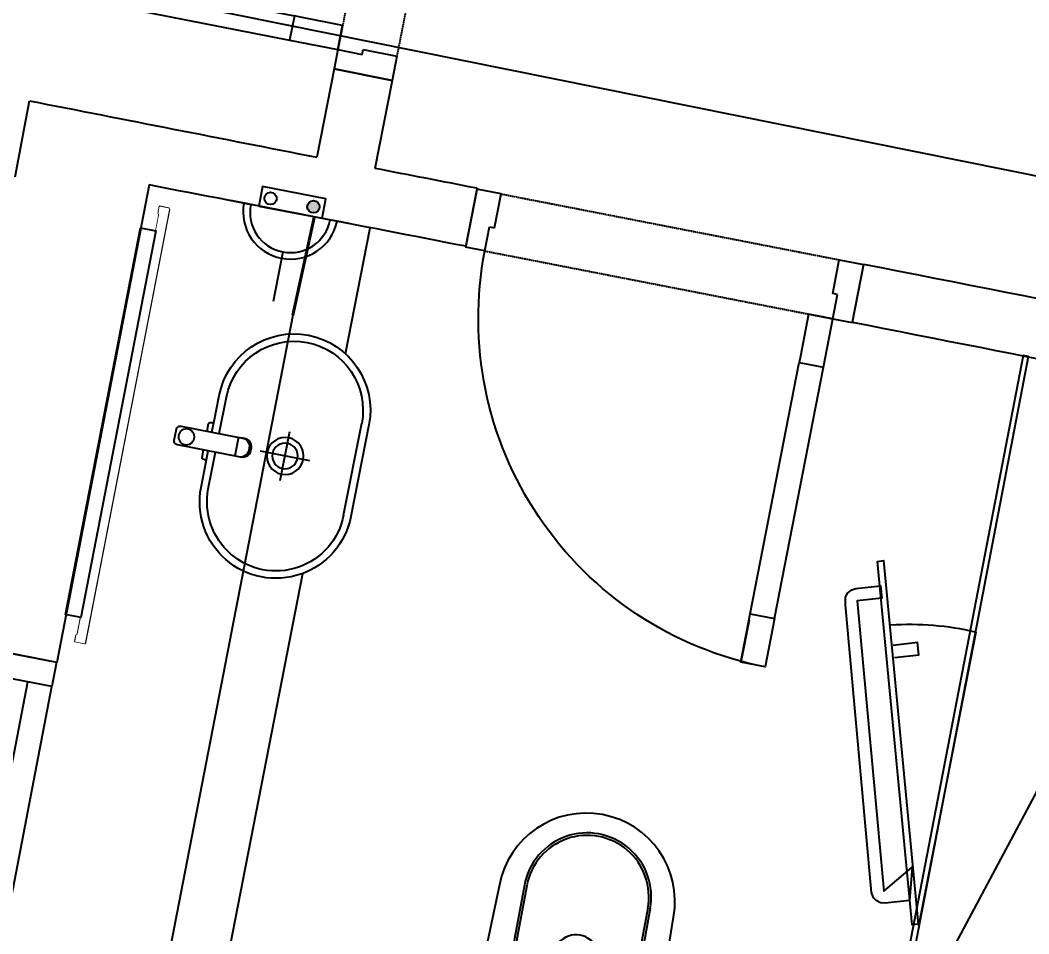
# Model space of a CAD drawing. Extents: x -678889171 to 586587, y -792238163 to 335485.
# Drawn here: x 58626 to 60675, y 39493 to 41348 of the extents above; entities that cross this region are included whole.
import ezdxf

# ---------------------------------------------------------------- set-up
doc = ezdxf.new("R2010")
doc.units = 0
doc.header["$MEASUREMENT"] = 0
doc.set_wipeout_variables(frame=1)
doc.linetypes.add('XR-Typ22$0$XR-A-2ND-FLOOR$0$XR-A-TYP-2-4-5-6$0$XR-A-TYP-2-3-4-6-7-8-9-10$0$HIDDEN', pattern=[0.375, 0.25, -0.125])
doc.layers.get('0').update_dxf_attribs({"color": 8})
for name, color, linetype in [('E-POW-BLOCK', 4, 'Continuous'), ('E-POW-WIR-NO', 4, 'Continuous'), ('powr wire', 4, 'Continuous'), ('XR-A-9TH-FLOOR$0$A-ANNO-SYMB', 252, 'Continuous'), ('XR-Typ22$0$A-WALL', 252, 'Continuous'), ('XR-Typ22$0$XR-A-2ND-FLOOR$0$XR-A-TYP-2-4-5-6$0$A-FLOR', 252, 'Continuous'), ('XR-Typ22$0$XR-A-2ND-FLOOR$0$XR-A-TYP-2-4-5-6$0$A-FURN-SANT', 252, 'Continuous'), ('XR-Typ22$0$XR-A-2ND-FLOOR$0$XR-A-TYP-2-4-5-6$0$A-GLAZ', 252, 'Continuous'), ('XR-Typ22$0$XR-A-2ND-FLOOR$0$XR-A-TYP-2-4-5-6$0$A-GLAZ-FULL', 252, 'Continuous'), ('XR-Typ22$0$XR-A-2ND-FLOOR$0$XR-A-TYP-2-4-5-6$0$A-WALL', 252, 'Continuous'), ('XR-Typ22$0$XR-A-2ND-FLOOR$0$XR-A-TYP-2-4-5-6$0$XR-A-TYP-2-3-4-6-7-8-9-10$0$A-DOOR', 252, 'Continuous'), ('XR-Typ22$0$XR-A-2ND-FLOOR$0$XR-A-TYP-2-4-5-6$0$XR-A-TYP-2-3-4-6-7-8-9-10$0$A-FLOR-OVHD', 252, 'XR-Typ22$0$XR-A-2ND-FLOOR$0$XR-A-TYP-2-4-5-6$0$XR-A-TYP-2-3-4-6-7-8-9-10$0$HIDDEN'), ('XR-Typ22$0$XR-A-2ND-FLOOR$0$XR-A-TYP-2-4-5-6$0$XR-A-TYP-2-4-6-7-8$0$A-GLAZ', 252, 'Continuous')]:
    doc.layers.add(name, color=color, linetype=linetype)

# ---------------------------------------------------------------- blocks, each defined once
blk = doc.blocks.new('SO1 WP')
at = {"layer": 'E-POW-BLOCK'}
h = blk.add_hatch(color=3, dxfattribs=at)
h.dxf.hatch_style = 1
edge = h.paths.add_edge_path()
edge.add_arc((-0.1064, -0.0481), 0.0303, 0, 360)
at = {"layer": 'E-POW-BLOCK', "color": 3}
for p, q in [((0, 0.2), (0, 0.45)), ((-0.3, 0), (0.3, 0))]:
    blk.add_line(p, q, dxfattribs=at)
blk.add_lwpolyline([(0.1593, 0), (-0.1593, 0), (-0.1593, -0.0988), (0.1593, -0.0988)], close=True, dxfattribs=at)
for centre in [(-0.1064, -0.0481), (0.1096, -0.0481)]:
    blk.add_circle(centre, 0.0303, dxfattribs=at)
for centre, radius, start, end in [((0, -0.0028), 0.2353, 0.6833, 179.3167), ((0, 0), 0.2, 0, 180)]:
    blk.add_arc(centre, radius, start, end, dxfattribs=at)
blk = doc.blocks.new('*U1092')
for p, q in [((0, -20), (0, -140)), ((50, -20), (0, -20)), ((50, -90), (50, -20)), ((750, -90), (750, -20)), ((750, -20), (800, -20)), ((800, -20), (800, -140)), ((40, -140), (40, -90)), ((40, -90), (50, -90)), ((760, -90), (750, -90)), ((760, -140), (760, -90)), ((40, -140), (0, -140)), ((760, -140), (800, -140)), ((40, -760), (40, -240)), ((90, -760), (90, -240))]:
    blk.add_line(p, q)
for points in [[(90, -240), (40, -240), (40, -140), (90, -140), (90, -227)], [(90, -760), (40, -760), (40, -860), (90, -860), (90, -773), (90, -860)]]:
    blk.add_lwpolyline(points, close=True)
blk.add_arc((40, -140), 720, 270, 0)
at = {"layer": 'XR-Typ22$0$XR-A-2ND-FLOOR$0$XR-A-TYP-2-4-5-6$0$XR-A-TYP-2-3-4-6-7-8-9-10$0$A-FLOR-OVHD'}
for p, q in [((750, -20), (50, -20)), ((760, -140), (40, -140))]:
    blk.add_line(p, q, dxfattribs=at)
blk = doc.blocks.new('*U1093')
for p, q in [((710, 820), (710, 200)), ((760, 820), (760, 200)), ((-100, -20), (-100, 100)), ((-60, 100), (-100, 100)), ((-60, 100), (-60, 50)), ((760, 100), (760, 50)), ((760, 100), (800, 100)), ((800, -20), (800, 100)), ((-60, 50), (-50, 50)), ((-50, 50), (-50, -20)), ((750, 50), (750, -20)), ((760, 50), (750, 50)), ((-50, -20), (-100, -20)), ((750, -20), (800, -20))]:
    blk.add_line(p, q)
for points in [[(710, 820), (760, 820), (760, 920), (710, 920), (710, 833), (710, 920)], [(710, 200), (760, 200), (760, 100), (710, 100), (710, 187)]]:
    blk.add_lwpolyline(points, close=True)
blk.add_arc((760, 100), 820, 90, 180)
at = {"layer": 'XR-Typ22$0$XR-A-2ND-FLOOR$0$XR-A-TYP-2-4-5-6$0$XR-A-TYP-2-3-4-6-7-8-9-10$0$A-FLOR-OVHD'}
for p, q in [((-60, 100), (760, 100)), ((-50, -20), (750, -20))]:
    blk.add_line(p, q, dxfattribs=at)
blk = doc.blocks.new('*U1090')
at = {"layer": 'XR-Typ22$0$XR-A-2ND-FLOOR$0$XR-A-TYP-2-4-5-6$0$XR-A-TYP-2-4-6-7-8$0$A-GLAZ'}
for p, q in [((80476.4, 59997.1), (79976.1, 59997.1)), ((79976.1, 59947.1), (80476.4, 59947.1)), ((79976.1, 59897.1), (80476.4, 59897.1))]:
    blk.add_line(p, q, dxfattribs=at)
blk.add_lwpolyline([(79926.1, 60147.1), (80526.4, 60147.1)], dxfattribs=at)
for points in [[(79926.1, 59997.1), (79976.1, 59997.1), (79976.1, 59897.1), (79926.1, 59897.1)], [(80476.4, 59997.1), (80526.4, 59997.1), (80526.4, 59897.1), (80476.4, 59897.1)]]:
    blk.add_lwpolyline(points, close=True, dxfattribs=at)
blk = doc.blocks.new('XR-Typ22$0$XR-A-2ND-FLOOR$0$XR-A-TYP-2-4-5-6$0$XREF_3BR$0$SEC-MIR1')
at = {"layer": 'XR-Typ22$0$XR-A-2ND-FLOOR$0$XR-A-TYP-2-4-5-6$0$A-FURN-SANT'}
for points in [[(-30, 1085), (-32, 1085), (-32, 1098), (-50, 1098), (-50, 1100), (-30, 1100)], [(-44, 202), (-50, 202), (-50, 1098), (-44, 1098)], [(-32, 202), (-32, 1098), (-44, 1098), (-44, 202)], [(-30, 215), (-32, 215), (-32, 202), (-50, 202), (-50, 200), (-30, 200)]]:
    blk.add_lwpolyline(points, close=True, dxfattribs=at)
blk.add_wipeout([(0, 250), (-32, 250), (-32, 215), (-30, 215), (-30, 200), (-50, 200), (-50, 1100), (-30, 1100), (-30, 1085), (-32, 1085), (-32, 1050), (0, 1050)]).dxf.layer = 'XR-Typ22$0$XR-A-2ND-FLOOR$0$XR-A-TYP-2-4-5-6$0$A-FURN-SANT'
blk.add_lwpolyline([(0, 250), (-32, 250), (-32, 1050), (0, 1050)], close=True, dxfattribs=at)
blk = doc.blocks.new('XR-Typ22$0$XR-A-2ND-FLOOR$0$XR-A-TYP-2-4-5-6$0$A$C1e9f3e9b')
at = {"layer": 'XR-Typ22$0$XR-A-2ND-FLOOR$0$XR-A-TYP-2-4-5-6$0$A-FURN-SANT'}
for p, q in [((63.4, 95.5), (64, 19.6)), ((343.4, 96.6), (344.7, -93.4)), ((48.9, 42), (49, 19.5)), ((203.8, 51.8), (204.3, -50.1)), ((103.9, -18.9), (103.8, 19.7)), ((255.5, 1.1), (153.1, 0.6)), ((49.1, -19.1), (49.2, -41.6)), ((64.1, -19), (64.7, -94.5))]:
    blk.add_line(p, q, dxfattribs=at)
for points in [[(39.1, -19.1), (39.2, -34.8, 0.36397), (41.7, -37.8), (46.7, -38.6, -0.36397), (49.2, -41.6), (49.7, -94.6, 1), (359.7, -93.3), (358.4, 96.7, 1), (48.4, 95.4), (48.9, 42, -0.36397), (46.4, 39), (41.4, 38.1, 0.36397), (38.9, 35.1), (39, 19.5)], [(108.3, -18.9, 0.465324), (129.5, -2.5), (129.4, 3.6, 0.465324), (108.1, 19.8)]]:
    blk.add_lwpolyline(points, format="xyb", dxfattribs=at)
blk.add_lwpolyline([(-14.8, -19.4), (112.4, -18.8, 0.465324), (133.5, -2.5), (133.5, 3.6, 0.465324), (112.2, 19.8), (-15, 19.2, 0.414214), (-23, 11.1), (-22.9, -11.3, 0.414214)], format="xyb", close=True, dxfattribs=at)
for centre, radius in [((204.3, 0.8), 37.5), ((204, 0.8), 26), ((0, 0), 16.1)]:
    blk.add_circle(centre, radius, dxfattribs=at)
for centre, start, end in [((203.4, 96.1), 0.2386, 180.2386), ((204.7, -93.9), 180.2386, 0.2386)]:
    blk.add_arc(centre, 140, start, end, dxfattribs=at)
blk = doc.blocks.new('XR-Typ22$0$XR-A-2ND-FLOOR$0$XR-A-TYP-2-4-5-6$0$XREF_3BR$0$YHFH')
at = {"layer": 'XR-Typ22$0$XR-A-2ND-FLOOR$0$XR-A-TYP-2-4-5-6$0$A-FURN-SANT', "ltscale": 2}
for p, q in [((3812.9, 8626), (3812.9, 8570.1)), ((3785, 8598.1), (3840.8, 8598.1)), ((3836.2, 8545.1), (3815.7, 8545.1)), ((3825.9, 8534.2), (3825.9, 8555.2)), ((3836.2, 8405.1), (3815.7, 8405.1)), ((3825.9, 8415.9), (3825.9, 8394.9)), ((3812.9, 8388), (3812.9, 8332.1)), ((3785, 8360.1), (3840.8, 8360.1))]:
    blk.add_line(p, q, dxfattribs=at)
at = {"layer": 'XR-Typ22$0$XR-A-2ND-FLOOR$0$XR-A-TYP-2-4-5-6$0$A-FURN-SANT'}
for p, q in [((4093.3, 8605.1), (3983.3, 8605.1)), ((4093.3, 8600), (3983.3, 8600)), ((3873.8, 8514.4), (3865.7, 8517.3)), ((3968.3, 8521.1), (3877.1, 8521.1)), ((3877.1, 8440.4), (3877.1, 8509.7)), ((3873.8, 8435.7), (3865.7, 8432.8)), ((3968.3, 8429), (3877.1, 8429)), ((4093.3, 8350.1), (3983.3, 8350.1)), ((4093.3, 8345.1), (3983.3, 8345.1))]:
    blk.add_line(p, q, dxfattribs=at)
blk.add_lwpolyline([(3763.3, 8292.6, 0.420556), (3768.4, 8287.6), (4085, 8295.1, 0.990797), (4085, 8655.1), (3768.3, 8662.6, 0.414202), (3763.3, 8657.6)], format="xyb", close=True, dxfattribs=at)
for centre, radius in [((3812.9, 8598.1), 20), ((3825.9, 8545.1), 7.5), ((3825.9, 8405.1), 7.5), ((3812.9, 8360.1), 20)]:
    blk.add_circle(centre, radius, dxfattribs=at)
for centre, radius, start, end in [((3983.3, 8475.1), 130, 90, 270), ((4093.3, 8475.1), 130, 270, 90), ((3983.3, 8475.1), 125, 90, 270), ((4093.3, 8475.1), 125, 270, 90), ((3872.1, 8509.7), 5, 0, 70.2415), ((3937.1, 8475.1), 46, 284.2033, 75.7967), ((3968.3, 8475.1), 46, 270, 90), ((3872.1, 8440.4), 5, 289.7585, 0)]:
    blk.add_arc(centre, radius, start, end, dxfattribs=at)
blk = doc.blocks.new('XR-Typ22')
at = {"layer": 'XR-Typ22$0$A-WALL'}
for p, q in [((61416.2, 27508.5), (61445.7, 27662.7)), ((61500.9, 26522.4), (61255.5, 26569.8))]:
    blk.add_line(p, q, dxfattribs=at)
at = {"layer": 'XR-Typ22$0$XR-A-2ND-FLOOR$0$XR-A-TYP-2-4-5-6$0$A-FLOR', "extrusion": (7.24626e-08, -6.94724e-09, 1), "elevation": 0}
blk.add_lwpolyline([(63367.4, 26583.6), (63251.2, 25986.9)], dxfattribs=at)
at = {"layer": 'XR-Typ22$0$XR-A-2ND-FLOOR$0$XR-A-TYP-2-4-5-6$0$A-FURN-SANT', "extrusion": (5.24669e-07, -5.95911e-08, 1)}
for p, q in [((62087.3, 27149.1, 0), (62137.1, 27404.5, 0)), ((61812.5, 25739, 0), (62000.4, 26702.9, 0))]:
    blk.add_line(p, q, dxfattribs=at)
at = {"layer": 'XR-Typ22$0$XR-A-2ND-FLOOR$0$XR-A-TYP-2-4-5-6$0$A-FURN-SANT', "extrusion": (7.24626e-08, -6.94724e-09, 1), "elevation": 0}
blk.add_lwpolyline([(63198.7, 25710.7), (63782.7, 26805.4), (63871.6, 25542.7)], dxfattribs=at)
blk.add_lwpolyline([(63102.6, 26639.1), (63102.8, 26654.2), (63105, 26659.6), (63107.3, 26663.1), (63115.5, 26669.8), (63124.1, 26672.3), (63173.7, 26677.9), (63176.5, 26653.1), (63126.9, 26647.5), (63180.6, 26058.2), (63238.1, 26106.5), (63233.1, 26039), (63183.4, 26033.4), (63174.1, 26034), (63165, 26038.7), (63159.5, 26044.7), (63155.7, 26055.4)], close=True, dxfattribs=at)
at = {"layer": 'XR-Typ22$0$XR-A-2ND-FLOOR$0$XR-A-TYP-2-4-5-6$0$A-GLAZ', "extrusion": (7.24626e-08, -6.94724e-09, 1), "elevation": 0}
for points in [[(63143.7, 25484), (63155.5, 25481.8), (63474.5, 27143.2), (63463.8, 27145.3)], [(63250.6, 25990.6), (63238.6, 25989.3), (63168.1, 26727.6), (63180.1, 26729)]]:
    blk.add_lwpolyline(points, close=True, dxfattribs=at)
at = {"layer": 'XR-Typ22$0$XR-A-2ND-FLOOR$0$XR-A-TYP-2-4-5-6$0$A-GLAZ-FULL', "extrusion": (7.24626e-08, -6.94724e-09, 1), "elevation": 0}
blk.add_lwpolyline([(63202.3, 26532.1), (63251.9, 26537.7), (63249.1, 26562.5), (63199.5, 26556.9)], dxfattribs=at)
at = {"layer": 'XR-Typ22$0$XR-A-2ND-FLOOR$0$XR-A-TYP-2-4-5-6$0$A-GLAZ-FULL', "extrusion": (7.24626e-08, -6.94724e-09, 1)}
blk.add_arc((63233.2, 26012.6, 0), 586.6, 76.7817, 93.7541, dxfattribs=at)
at = {"layer": 'XR-Typ22$0$XR-A-2ND-FLOOR$0$XR-A-TYP-2-4-5-6$0$A-WALL', "extrusion": (6.68932e-07, -6.63124e-08, 1)}
for p, q in [((62064.2, 27727.3), (62182, 27704.1)), ((62354.5, 27485.1), (62331.5, 27367.3)), ((63139.5, 27331, 0), (63116.5, 27213.2, 0))]:
    blk.add_line(p, q, dxfattribs=at)
for points in [[(62064.2, 27727.3), (62029, 27548.2)], [(62182, 27704.1), (62146.8, 27525.3)]]:
    blk.add_lwpolyline(points, dxfattribs=at)
for centre, radius, start, end in [((151480.1, 484716.5, 0), 465837.3, 258.856068, 258.929178), ((49384.7, -38733.1, 0), 67476.4, 78.918086, 79.097696), ((27571.8, -150432.7, 0), 181165.8, 78.938246, 79.145441), ((5173013, 26009760.5, -0.4), 26480133.1, 258.87383404, 258.87638227), ((110986.9, 270021, 1.8), 247481.7, 258.846992, 259.091947)]:
    blk.add_arc(centre, radius, start, end, dxfattribs=at)
at = {"layer": 'XR-Typ22$0$XR-A-2ND-FLOOR$0$XR-A-TYP-2-4-5-6$0$A-FURN-SANT', "extrusion": (5.17766e-07, -1.32054e-07, 1), "rotation": 79.47513581201598}
blk.add_blockref('XR-Typ22$0$XR-A-2ND-FLOOR$0$XR-A-TYP-2-4-5-6$0$XREF_3BR$0$YHFH', (70163.2, 20473.7, 0), dxfattribs=at)
at = {"layer": 'XR-Typ22$0$XR-A-2ND-FLOOR$0$XR-A-TYP-2-4-5-6$0$XR-A-TYP-2-3-4-6-7-8-9-10$0$A-DOOR', "extrusion": (-7.82477e-07, -5.11358e-07, -1), "zscale": -1, "rotation": 281.1201371690964}
blk.add_blockref('*U1093', (-62316.6, 28493, 0), dxfattribs=at)
at = {"layer": 'XR-Typ22$0$XR-A-2ND-FLOOR$0$XR-A-TYP-2-4-5-6$0$XR-A-TYP-2-3-4-6-7-8-9-10$0$A-DOOR', "extrusion": (-1.24515e-08, -6.15427e-08, -1), "zscale": -1, "rotation": 11.02087595895559}
blk.add_blockref('*U1092', (-63143.2, 27349.9, 0), dxfattribs=at)
at = {"layer": 'XR-Typ22$0$XR-A-2ND-FLOOR$0$XR-A-TYP-2-4-5-6$0$XR-A-TYP-2-4-6-7-8$0$A-GLAZ', "extrusion": (-5.11982e-08, 7.17422e-08, 1), "rotation": 79.14576572018179}
blk.add_blockref('*U1090', (105161.8, -63842.3, 0), dxfattribs=at)
at = {"layer": 'XR-Typ22$0$XR-A-2ND-FLOOR$0$XR-A-TYP-2-4-5-6$0$A-FURN-SANT', "extrusion": (4.5356e-07, -4.5785e-08, 1), "rotation": 169.0126722314783}
blk.add_blockref('XR-Typ22$0$XR-A-2ND-FLOOR$0$XR-A-TYP-2-4-5-6$0$XREF_3BR$0$SEC-MIR1', (61718.4, 27650.1, 0), dxfattribs=at)
at = {"layer": 'XR-Typ22$0$A-WALL'}
blk.add_line((61688.3, 27491.8), (61500.9, 26522.4), dxfattribs=at)
at = {"layer": 'XR-Typ22$0$XR-A-2ND-FLOOR$0$XR-A-TYP-2-4-5-6$0$A-FURN-SANT', "extrusion": (-4.5356e-07, 4.5785e-08, -1), "zscale": -1, "rotation": 190.7487593386542}
blk.add_blockref('XR-Typ22$0$XR-A-2ND-FLOOR$0$XR-A-TYP-2-4-5-6$0$A$C1e9f3e9b', (-61764.2, 26980.4, 0), dxfattribs=at)

msp = doc.modelspace()

# ---------------------------------------------------------------- block references
at = {"layer": 'XR-A-9TH-FLOOR$0$A-ANNO-SYMB'}
msp.add_blockref('XR-Typ22', (-2800.4, 13522.1), dxfattribs=at)

# ---------------------------------------------------------------- next in the draw order: linework, layer by layer
at = {"color": 240, "true_color": 0xed1f24}
msp.add_line((57367.9, 41702.1, -1.9), (62449.3, 40677.6, 0), dxfattribs=at)
at = {"layer": 'E-POW-WIR-NO'}
msp.add_line((59179.9, 40749.4, 0), (58844.2, 39018.3, 0), dxfattribs=at)
at = {"layer": 'powr wire', "color": 4, "lineweight": 40}
msp.add_line((59179.9, 40749.4, 0), (59223.2, 40948), dxfattribs=at)

# ---------------------------------------------------------------- next in the draw order: block references
at = {"layer": 'E-POW-BLOCK', "xscale": 410.1995351285418, "yscale": 410.1995351285418, "zscale": 410.1995351285418, "rotation": 169.0248664474274}
msp.add_blockref('SO1 WP', (59175.1, 40958.6, 0), dxfattribs=at)
msp.add_blockref('SO1 WP', (59175.1, 40958.6, 0), dxfattribs=at)

doc.saveas('drawing.dxf')
